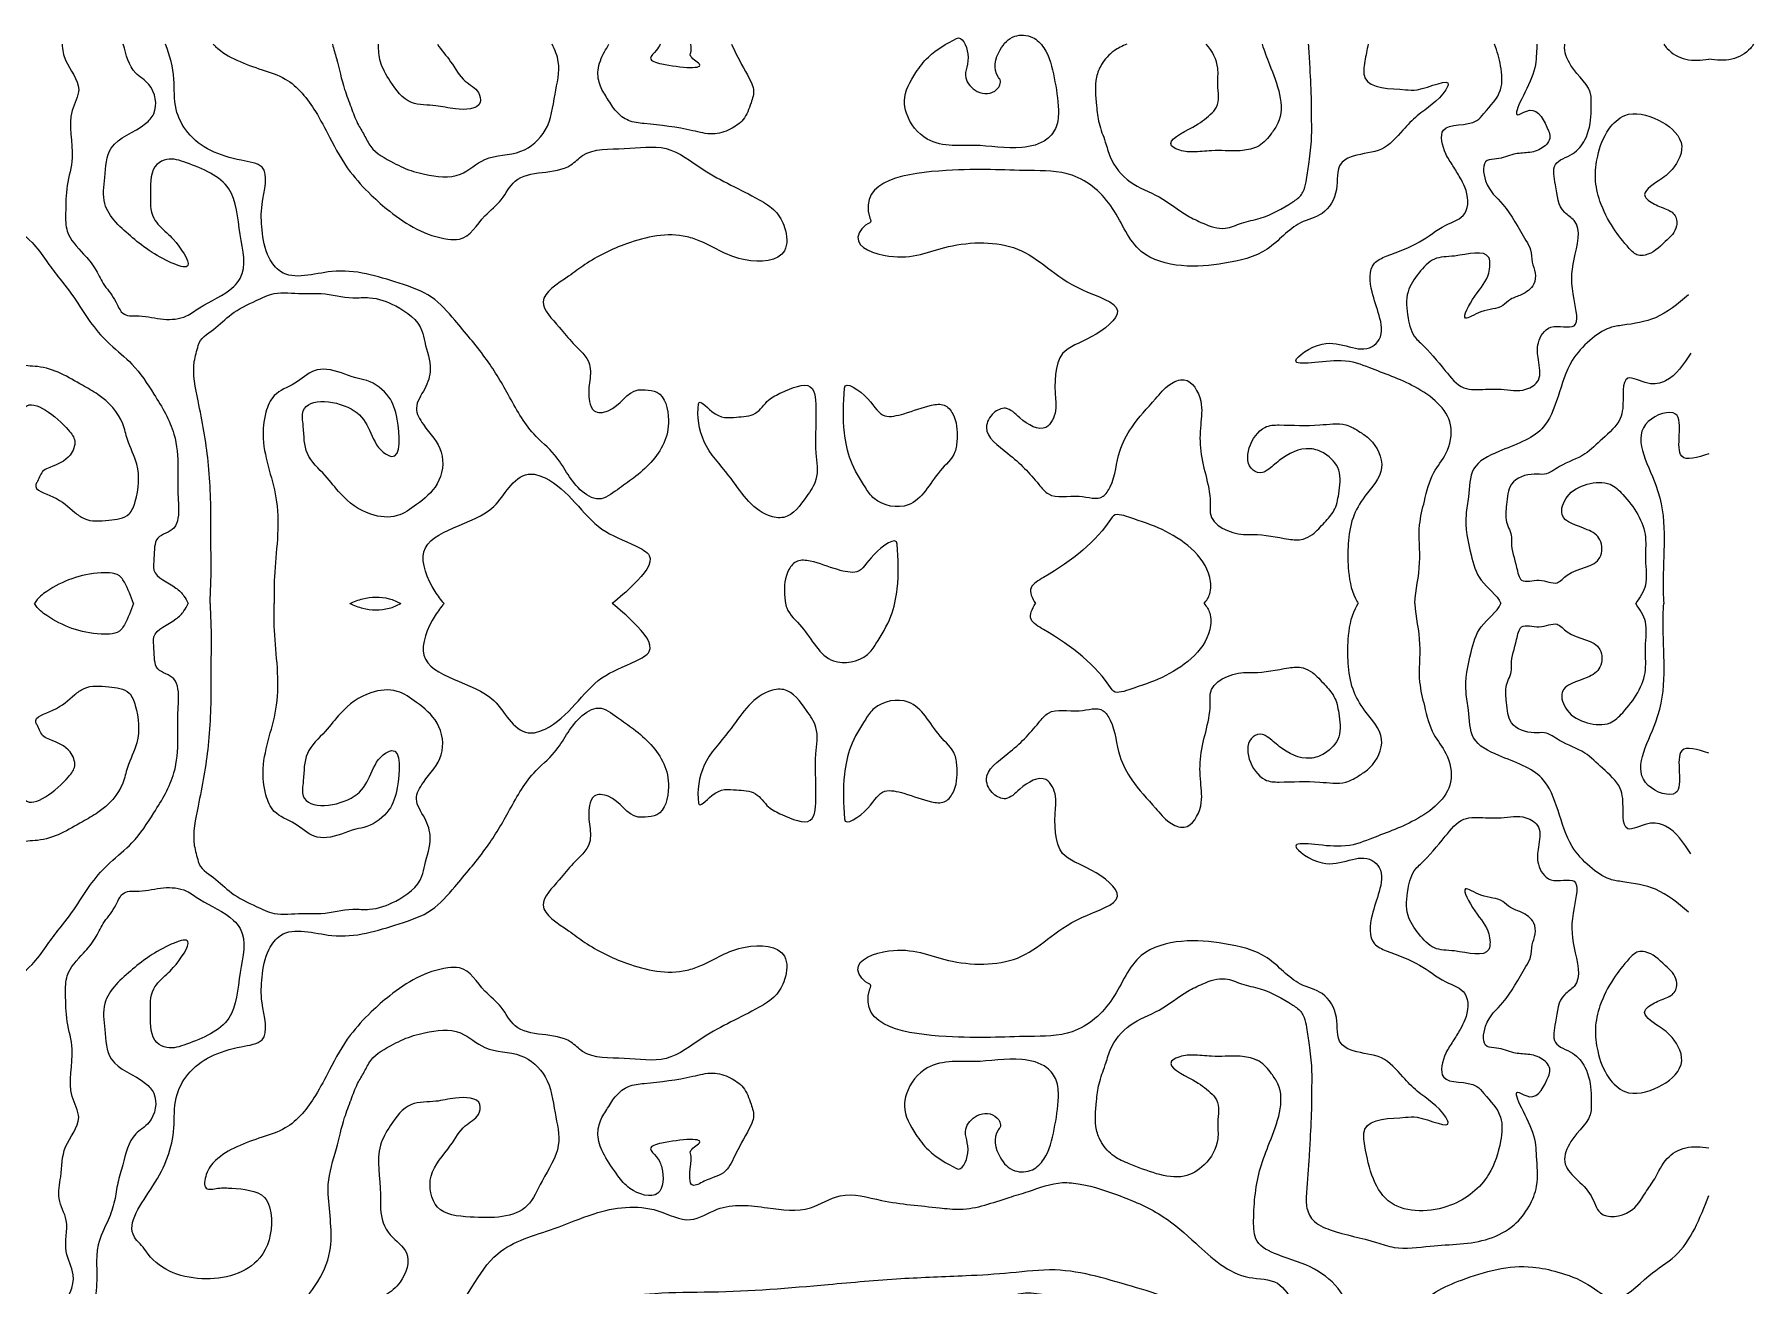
# Model space of a CAD drawing. Header units: millimetres. Extents: x 14385 to 129787, y 107826 to 186798.
# Drawn here: x 19734 to 20603, y 120084 to 120717 of the extents above; entities that cross this region are included whole.
import ezdxf

# ---------------------------------------------------------------- set-up
doc = ezdxf.new("R2010")
doc.units = ezdxf.units.MM
doc.header["$LTSCALE"] = 1000
doc.layers.add('FF-DB', color=144, linetype='Continuous')

msp = doc.modelspace()

# ---------------------------------------------------------------- linework, layer by layer
at = {"layer": 'FF-DB', "color": 250}
for points, start_tangent, end_tangent in [([(20199.95, 120714.59), (20185.76, 120705.14), (20179.45, 120697.26), (20173.67, 120683.08), (20174.72, 120676.77), (20185.23, 120663.64), (20197.85, 120660.49), (20208.89, 120660.49), (20233.07, 120659.44), (20245.68, 120663.64), (20250.41, 120669.95), (20251.46, 120678.35), (20249.36, 120694.63), (20244.11, 120709.86), (20238.32, 120715.11), (20229.39, 120715.64), (20222.03, 120708.81), (20220.98, 120695.16), (20222.03, 120693.58), (20220.45, 120688.85), (20210.46, 120687.8), (20204.68, 120694.63), (20205.73, 120706.71), (20199.95, 120714.59)], (-0.874923, -0.484262), (-0.874923, -0.484262)), ([(20566.19, 120661.92), (20554.8, 120673.3), (20537.72, 120675.58), (20529.74, 120668.75), (20524.05, 120655.1), (20522.91, 120643.72), (20525.19, 120632.34), (20532.02, 120618.68), (20540, 120608.44), (20544.55, 120605.02), (20547.97, 120605.02), (20558.22, 120611.85), (20563.91, 120619.82), (20562.77, 120625.51), (20557.08, 120628.92), (20550.25, 120632.34), (20547.97, 120634.61), (20554.8, 120642.58), (20561.64, 120648.27), (20566.19, 120661.92)], (-0.287067, 0.95791), (-0.287067, 0.95791)), ([(20069.61, 120529.86), (20072.48, 120510.73), (20084.92, 120493.51), (20105.03, 120473.42), (20112.69, 120472.47), (20124.17, 120482.99), (20128.96, 120491.6), (20128.96, 120504.99), (20128.96, 120526.03), (20126.09, 120538.47), (20111.73, 120535.6), (20105.03, 120531.77), (20098.33, 120525.08), (20088.75, 120523.16), (20076.31, 120526.03), (20069.61, 120529.86)], (-0.13831, -0.990389), (-0.13831, -0.990389)), ([(20143.37, 120537.73), (20143.37, 120515.22), (20146.58, 120501.28), (20154.1, 120487.34), (20158.39, 120481.98), (20175.56, 120478.76), (20191.66, 120495.92), (20199.17, 120505.57), (20200.24, 120512), (20198.09, 120524.87), (20193.8, 120529.16), (20187.36, 120529.16), (20173.41, 120524.87), (20163.75, 120523.79), (20155.17, 120532.37), (20143.37, 120537.73)], (-0.064248, -0.997934), (-0.064248, -0.997934)), ([(20170.01, 120458.92), (20170.01, 120436.4), (20166.79, 120422.47), (20159.28, 120408.53), (20154.98, 120403.17), (20137.81, 120399.95), (20121.72, 120417.1), (20114.21, 120426.75), (20113.13, 120433.19), (20115.28, 120446.05), (20119.57, 120450.34), (20126.01, 120450.34), (20139.96, 120446.05), (20149.62, 120444.98), (20158.2, 120453.56), (20170.01, 120458.92)], (0.064248, -0.997934), (0.064248, -0.997934)), ([(20069.61, 120328.01), (20072.48, 120347.14), (20084.92, 120364.36), (20105.03, 120384.44), (20112.69, 120385.4), (20124.17, 120374.88), (20128.96, 120366.27), (20128.96, 120352.88), (20128.96, 120331.83), (20126.09, 120319.4), (20111.73, 120322.27), (20105.03, 120326.09), (20098.33, 120332.79), (20088.75, 120334.7), (20076.31, 120331.83), (20069.61, 120328.01)], (-0.13831, 0.990389), (-0.13831, 0.990389)), ([(19790.32, 120101.68), (19818.49, 120087.61), (19847.83, 120098.16), (19853.7, 120118.1), (19850.18, 120128.65), (19833.74, 120133.34), (19826.7, 120133.34), (19820.83, 120133.34), (19820.83, 120140.38), (19825.53, 120147.41), (19849, 120159.14), (19860.74, 120163.83), (19876, 120180.25), (19883.04, 120193.15), (19893.6, 120210.74), (19904.16, 120222.46), (19913.55, 120230.67), (19942.89, 120244.75), (19948.76, 120244.75), (19961.67, 120233.02), (19969.89, 120224.81), (19976.93, 120215.43), (20005.1, 120207.22), (20010.97, 120202.53), (20032.09, 120199.01), (20053.22, 120199.01), (20072, 120209.57), (20100.17, 120224.81), (20108.38, 120230.67), (20113.08, 120238.88), (20113.08, 120250.61), (20093.12, 120255.3), (20070.83, 120245.92), (20063.78, 120243.57), (20033.27, 120247.09), (20012.14, 120257.64), (20003.93, 120263.51), (19991.02, 120276.41), (19999.23, 120289.31), (20006.27, 120297.52), (20014.49, 120308.07), (20014.49, 120317.45), (20014.49, 120326.83), (20016.84, 120331.52), (20023.88, 120331.52), (20039.14, 120320.97), (20042.66, 120320.97), (20048.53, 120322.14), (20054.39, 120336.21), (20052.05, 120347.94), (20036.79, 120365.53), (20028.57, 120371.39), (20019.18, 120376.09), (20009.79, 120371.39), (19996.88, 120353.8), (19986.32, 120343.25), (19973.41, 120323.31), (19961.67, 120304.55), (19946.42, 120285.79), (19934.68, 120274.06), (19918.25, 120267.03), (19884.21, 120261.16), (19858.39, 120261.16), (19852.52, 120254.13), (19849, 120240.05), (19849, 120227.16), (19849, 120208.39), (19838.44, 120204.87), (19811.44, 120190.8), (19805.58, 120179.08), (19804.4, 120163.83), (19793.84, 120134.51), (19784.45, 120108.71), (19790.32, 120101.68)], (0.523624, -0.85195), (0.523624, -0.85195)), ([(20143.37, 120320.13), (20143.37, 120342.65), (20146.58, 120356.59), (20154.1, 120370.53), (20158.39, 120375.89), (20175.56, 120379.11), (20191.66, 120361.95), (20199.17, 120352.3), (20200.24, 120345.87), (20198.09, 120333), (20193.8, 120328.71), (20187.36, 120328.71), (20173.41, 120333), (20163.75, 120334.07), (20155.17, 120325.49), (20143.37, 120320.13)], (-0.064248, 0.997934), (-0.064248, 0.997934)), ([(20566.19, 120195.94), (20554.8, 120184.56), (20537.72, 120182.29), (20529.74, 120189.11), (20524.05, 120202.77), (20522.91, 120214.15), (20525.19, 120225.53), (20532.02, 120239.19), (20540, 120249.43), (20544.55, 120252.84), (20547.97, 120252.84), (20558.22, 120246.02), (20563.91, 120238.05), (20562.77, 120232.36), (20557.08, 120228.95), (20550.25, 120225.53), (20547.97, 120223.26), (20554.8, 120215.29), (20561.64, 120209.6), (20566.19, 120195.94)], (-0.287067, -0.95791), (-0.287067, -0.95791)), ([(20065.54, 120150.94), (20065.54, 120144.5), (20066.75, 120134.85), (20072.39, 120136.86), (20083.26, 120142.09), (20088.49, 120150.94), (20096.14, 120165.42), (20097.35, 120169.04), (20096.14, 120175.88), (20092.12, 120184.33), (20085.67, 120189.16), (20076.82, 120191.57), (20066.75, 120189.96), (20042.19, 120186.34), (20034.13, 120184.73), (20028.09, 120180.31), (20023.67, 120173.87), (20020.04, 120167.43), (20018.83, 120159.39), (20022.06, 120150.13), (20028.9, 120139.67), (20034.94, 120133.24), (20049.03, 120130.82), (20051.05, 120143.7), (20048.23, 120149.33), (20045.41, 120153.35), (20051.05, 120156.17), (20069.57, 120155.77), (20065.54, 120150.94)], (0.342074, -0.939673), (0.342074, -0.939673)), ([(20199.95, 120143.28), (20185.76, 120152.73), (20179.45, 120160.61), (20173.67, 120174.79), (20174.72, 120181.09), (20185.23, 120194.22), (20197.85, 120197.37), (20208.89, 120197.37), (20233.07, 120198.42), (20245.68, 120194.22), (20250.41, 120187.92), (20251.46, 120179.52), (20249.36, 120163.24), (20244.11, 120148), (20238.32, 120142.75), (20229.39, 120142.23), (20222.03, 120149.05), (20220.98, 120162.71), (20222.03, 120164.29), (20220.45, 120169.01), (20210.46, 120170.06), (20204.68, 120163.24), (20205.73, 120151.16), (20199.95, 120143.28)], (-0.874923, 0.484262), (-0.874923, 0.484262)), ([(20335.94, 120045.64), (20323.95, 120032.16), (20329.94, 120024.68), (20333.69, 120018.69), (20341.18, 120016.44), (20353.91, 120018.69), (20360.66, 120023.18), (20374.89, 120035.91), (20380.13, 120044.14), (20383.88, 120056.86), (20380.88, 120064.35), (20371.14, 120074.83), (20362.16, 120085.31), (20347.92, 120088.3), (20320.95, 120105.52), (20304.47, 120118.99), (20282.75, 120129.47), (20262.52, 120135.45), (20253.53, 120136.2), (20236.3, 120131.71), (20226.56, 120128.72), (20201.84, 120122.73), (20191.35, 120123.48), (20162.14, 120127.22), (20141.16, 120129.47), (20126.18, 120123.48), (20104.46, 120123.48), (20078.99, 120122.73), (20065.5, 120117.49), (20049.02, 120121.98), (20016.81, 120120.48), (19996.58, 120113), (19968.11, 120100.28), (19941.9, 120066.59), (19914.93, 120054.62), (19895.45, 120047.88), (19882.71, 120041.14), (19881.22, 120035.16), (19881.22, 120021.68), (19891.7, 119992.49), (19897.7, 119988), (19920.17, 119982.01), (19932.91, 119982.76), (19943.39, 119996.23), (19942.64, 120018.69), (19942.64, 120042.64), (19962.12, 120056.86), (19980.1, 120067.34), (20026.55, 120077.82), (20047.52, 120080.07), (20075.99, 120080.81), (20135.17, 120084.56), (20171.88, 120087.55), (20204.84, 120089.05), (20227.31, 120090.55), (20249.79, 120092.04), (20290.99, 120083.06), (20309.72, 120075.58), (20318.71, 120068.84), (20335.19, 120061.35), (20338.93, 120048.63), (20335.94, 120045.64)], (-0.898865, -0.438226), (-0.898865, -0.438226))]:
    msp.add_spline(points, degree=3, dxfattribs=dict(at, start_tangent=start_tangent, end_tangent=end_tangent))
for points, knots in [([(19747.9, 120711.62), (19748.18, 120708.86), (19749.46, 120700.88), (19759.49, 120690.52), (19749.41, 120674.1), (19755.17, 120657.26), (19749.86, 120640.29), (19749.74, 120627.96), (19749.61, 120615.03), (19757.94, 120606.8), (19764.75, 120598.71), (19768.56, 120589.96), (19774.76, 120583.55), (19777.98, 120573.62), (19788.93, 120574.9), (19798.63, 120571.9), (19809.99, 120572.93), (19820.54, 120581.25), (19831.42, 120584.96), (19842.04, 120597.63), (19836.81, 120616.06), (19836.04, 120641.45), (19815.61, 120650.2), (19802.34, 120654.62), (19792.45, 120649.84), (19792.82, 120637.01), (19792.07, 120624.09), (19799.75, 120617.39), (19806.39, 120611.05), (19818.48, 120593.07), (19793.35, 120605.61), (19781.8, 120615.24), (19767.36, 120627.67), (19769.81, 120644.83), (19770.61, 120663.02), (19786.88, 120667.58), (19796.87, 120678.25), (19794.41, 120691.07), (19782.31, 120697.64), (19780.3, 120706.33), (19778.88, 120711.62)], [311.91032, 311.91032, 311.91032, 311.91032, 314.977235, 320.91648, 325.039111, 333.828413, 339.060504, 344.22177, 347.569422, 352.785287, 356.242027, 359.363041, 363.063623, 366.342784, 369.089588, 373.679813, 377.969569, 380.830555, 388.32063, 390.261932, 398.445073, 407.192903, 416.451182, 420.141345, 422.175835, 427.469131, 432.356203, 436.007122, 437.722326, 443.287252, 450.387456, 454.936113, 463.127607, 467.976876, 473.565606, 481.391549, 483.759495, 489.290302, 492.513626, 498.365753, 498.365753, 498.365753, 498.365753]), ([(19824.36, 120711.62), (19824.74, 120711.22), (19830.99, 120705), (19844.74, 120699.98), (19864.31, 120693.89), (19875.27, 120679.98), (19883.82, 120663.01), (19892.05, 120647.95), (19903.23, 120635.99), (19918.39, 120622.64), (19933.54, 120613.6), (19953.03, 120612.3), (19959.82, 120624.46), (19970.55, 120632.27), (19978.67, 120649.77), (20000.3, 120644.44), (20013.98, 120659.5), (20032.27, 120657.81), (20054.01, 120661.91), (20074.72, 120645.07), (20093.75, 120637.1), (20108.87, 120627.9), (20113.98, 120618.76), (20115.54, 120602.23), (20089.43, 120600.35), (20076.31, 120610.22), (20056.37, 120617.15), (20035.04, 120612.63), (20015.32, 120602.97), (20002.43, 120592.91), (19985.16, 120582.87), (19998.99, 120569.41), (20006.22, 120559.68), (20016.01, 120551.67), (20014.4, 120540.24), (20013.66, 120532.61), (20016.44, 120524.78), (20029.06, 120526.23), (20033.91, 120537.43), (20043.48, 120536.86), (20052.23, 120536.09), (20055.5, 120522.18), (20052.04, 120506.06), (20040.33, 120494.42), (20028.63, 120486.68), (20019.31, 120479.44), (20005.44, 120488.55), (19999.65, 120503.22), (19983.26, 120515.95), (19973.88, 120534.25), (19961.8, 120554.29), (19948.08, 120569.99), (19935.27, 120585.41), (19912.7, 120592.58), (19888.36, 120600.58), (19861.68, 120590.91), (19850.75, 120605.08), (19848.8, 120617.48), (19848.08, 120631.86), (19854.18, 120650.72), (19830.69, 120653.69), (19813.68, 120660.98), (19804.1, 120679.26), (19805.14, 120695.5), (19802.6, 120705.85), (19800.14, 120711.62)], [50.88988, 50.88988, 50.88988, 50.88988, 51.530544, 61.183908, 65.83381, 74.079288, 79.486, 87.034441, 92.840787, 97.429034, 109.400873, 111.559796, 117.976271, 122.248907, 126.564407, 137.358291, 140.122152, 148.001289, 155.7734, 163.698292, 175.481443, 179.194725, 182.673665, 186.987852, 194.528304, 203.428625, 206.159236, 217.45999, 226.148004, 229.861292, 236.575436, 242.201821, 246.180734, 251.101231, 254.552586, 258.003932, 259.933633, 262.524337, 269.349572, 270.644916, 272.846522, 278.455672, 282.855439, 291.421971, 295.135267, 298.996601, 302.857935, 310.885173, 316.378566, 325.116316, 333.25824, 342.155166, 348.258935, 354.834805, 367.540983, 377.040235, 380.410896, 385.747518, 390.493125, 397.395826, 401.491751, 412.691173, 417.515399, 423.140444, 430.032501, 430.032501, 430.032501, 430.032501]), ([(19884.56, 120711.62), (19885.22, 120709.23), (19887.54, 120701.63), (19889.69, 120690.76), (19894.01, 120680.02), (19896.68, 120672.01), (19900.76, 120665.84), (19904.58, 120657.31), (19912.96, 120653.07), (19922.02, 120648.24), (19933.14, 120645.19), (19949, 120643.03), (19962.03, 120656.27), (19979.79, 120654.82), (19994.63, 120668.13), (19996.53, 120685.54), (20000.32, 120700.87), (19997.1, 120708.74), (19995.63, 120711.62)], [592.400553, 592.400553, 592.400553, 592.400553, 595.12023, 601.07512, 604.622925, 607.88757, 610.331582, 612.775594, 617.992888, 620.027393, 624.152889, 630.826288, 636.1313, 642.974595, 648.993449, 655.905127, 661.996992, 665.541199, 665.541199, 665.541199, 665.541199]), ([(19937.62, 120711.62), (19939.66, 120708.61), (19945.06, 120702.73), (19949.91, 120692.83), (19958.49, 120689.1), (19960.59, 120678.59), (19946.61, 120678.25), (19936.57, 120681.26), (19922.69, 120680.35), (19914.27, 120691.74), (19908.32, 120702.02), (19907.82, 120708.59), (19907.87, 120711.62)], [700.468089, 700.468089, 700.468089, 700.468089, 704.482716, 709.030294, 712.253618, 714.097217, 718.805981, 722.496145, 727.086387, 732.660781, 736.727707, 740.067684, 740.067684, 740.067684, 740.067684]), ([(20086.22, 120711.62), (20087.02, 120710.11), (20090.09, 120703.15), (20094.53, 120696.47), (20098.09, 120687.85), (20095.89, 120681.14), (20093.14, 120673.32), (20085.51, 120668.14), (20076.49, 120665.35), (20061.91, 120669.42), (20047.84, 120670.96), (20034.12, 120672.34), (20027.6, 120677.35), (20023.82, 120683.92), (20019.43, 120690.4), (20018.04, 120699.17), (20021.09, 120706.22), (20023.55, 120710.36), (20024.35, 120711.62)], [114.991647, 114.991647, 114.991647, 114.991647, 116.830751, 122.85665, 124.260889, 126.815941, 130.25902, 133.220757, 136.59848, 140.348797, 149.482488, 152.503706, 155.2583, 158.132846, 160.850435, 163.843737, 167.448266, 169.091607, 169.091607, 169.091607, 169.091607]), ([(20050.19, 120711.62), (20049.71, 120710.57), (20048.22, 120708.21), (20043.36, 120703.69), (20055.55, 120700.15), (20078.16, 120698.28), (20064.82, 120704.96), (20065.54, 120706.93), (20066.1, 120708.45), (20066.01, 120709.91), (20065.78, 120711.62)], [85.889972, 85.889972, 85.889972, 85.889972, 87.205828, 89.012973, 91.331212, 98.146874, 100.45961, 100.45961, 100.45961, 102.25024, 102.25024, 102.25024, 102.25024]), ([(20408.1, 120711.62), (20407.42, 120708.83), (20406.29, 120702.86), (20404.41, 120689), (20422.87, 120689.27), (20434.99, 120687.68), (20451.28, 120695.75), (20444.19, 120682.88), (20434.8, 120678.01), (20424.68, 120667.31), (20415.57, 120656.51), (20402.94, 120656.66), (20391.3, 120650.88), (20393.7, 120637.48), (20386.35, 120624.97), (20370.08, 120621.54), (20358.1, 120605.57), (20335.64, 120600.47), (20314.11, 120598.32), (20289.44, 120604.95), (20280.76, 120629.97), (20260.99, 120647.76), (20228.9, 120647.59), (20200.12, 120649.65), (20148.54, 120643.32), (20156.96, 120621.61), (20156.2, 120621.34), (20153.25, 120620.3), (20145.08, 120610.29), (20173.16, 120600.3), (20195.35, 120611.81), (20235.44, 120612.34), (20253.04, 120588.97), (20289.63, 120579.1), (20268.32, 120562.15), (20249.2, 120557.01), (20249.52, 120537.7), (20250.61, 120525.38), (20245.22, 120513.87), (20232.77, 120521.15), (20225.86, 120529.13), (20217.67, 120525.48), (20212.24, 120514.6), (20228.84, 120503.4), (20238.15, 120493.53), (20248.12, 120481.02), (20260.62, 120484.93), (20273.27, 120480.32), (20280.43, 120491.9), (20280.84, 120504.54), (20288.95, 120519.94), (20298.91, 120530.14), (20306.37, 120539.53), (20317.47, 120544.47), (20325.04, 120531.3), (20323.11, 120518.92), (20322.62, 120500.81), (20329.05, 120486.68), (20327.44, 120469.03), (20340.23, 120463.36), (20354.22, 120464.29), (20364.13, 120461.75), (20374.65, 120460.73), (20381.09, 120464.22), (20385.65, 120469.75), (20391.67, 120475.84), (20393.42, 120485.36), (20395, 120496.51), (20387.32, 120504.85), (20375.79, 120508.89), (20364.98, 120503.31), (20358.59, 120497.21), (20354.09, 120494.46), (20342.71, 120497.92), (20350.54, 120518.91), (20367.58, 120519.37), (20380.94, 120518.29), (20395.4, 120520.83), (20403.5, 120515.97), (20411.59, 120510.51), (20418.31, 120496.38), (20406.64, 120484.46), (20399.49, 120472.32), (20397.73, 120459.51), (20397.69, 120445.77), (20399.42, 120435.33), (20402.46, 120429.76), (20402.93, 120428.93)], [707.86494, 707.86494, 707.86494, 707.86494, 710.745567, 713.840723, 721.682011, 723.894705, 729.715291, 730.704171, 737.905409, 741.658893, 746.985791, 752.459429, 755.039275, 759.982964, 765.140607, 769.498515, 777.375166, 785.771051, 793.749022, 801.726265, 811.294252, 821.036839, 829.051486, 844.540362, 861.236034, 862.120364, 862.120364, 862.120364, 865.574981, 872.328486, 883.532454, 896.373708, 910.490024, 918.229577, 925.110962, 931.257596, 939.76299, 941.973816, 945.539406, 950.718682, 953.909049, 956.291916, 959.258557, 965.545043, 973.677588, 976.179919, 981.9499, 986.375289, 988.586783, 995.45143, 1000.395823, 1007.305057, 1011.058541, 1013.857169, 1018.900238, 1023.32189, 1028.185707, 1038.508422, 1039.834917, 1047.198425, 1048.968577, 1055.665322, 1058.320559, 1060.299315, 1063.427217, 1066.259397, 1069.478611, 1073.900263, 1077.978293, 1080.776921, 1086.940097, 1089.772814, 1090.762185, 1092.586741, 1100.847582, 1103.539382, 1111.062549, 1115.93048, 1118.898622, 1121.110641, 1126.859516, 1133.003584, 1137.556869, 1142.500558, 1146.92221, 1152.82168, 1153.860121, 1153.860121, 1153.860121, 1153.860121]), ([(20286.08, 120711.62), (20283.83, 120710.69), (20278.72, 120708.38), (20273.33, 120702.32), (20269.42, 120692.67), (20270.64, 120682.35), (20271.63, 120671.23), (20275.21, 120662.9), (20278.02, 120651.87), (20287.08, 120640.58), (20303.15, 120635.2), (20314.17, 120626.04), (20325.26, 120620.62), (20334.99, 120617.2), (20344.37, 120621.74), (20356.49, 120623.81), (20366.41, 120629.45), (20374.09, 120634.66), (20376.07, 120638.94), (20377.22, 120644.48), (20378.29, 120653.14), (20379.78, 120663.85), (20379.4, 120673.36), (20379.51, 120684.52), (20378.95, 120695.46), (20378.34, 120705.83), (20378.04, 120710.51), (20377.97, 120711.62)], [1333.258257, 1333.258257, 1333.258257, 1333.258257, 1335.932902, 1339.386933, 1341.888679, 1347.230519, 1350.515143, 1354.187705, 1357.125761, 1363.076329, 1369.10552, 1375.486772, 1378.6049, 1382.8909, 1386.052335, 1389.660743, 1396.416673, 1398.558983, 1399.597831, 1401.513144, 1404.797768, 1409.235015, 1413.415584, 1415.27361, 1421.54877, 1425.503926, 1426.731485, 1426.731485, 1426.731485, 1426.731485]), ([(20354.44, 120711.62), (20355.53, 120708.27), (20360.45, 120695.66), (20367.35, 120678.3), (20358.71, 120665.77), (20355.18, 120661.4), (20349.54, 120658.63), (20343.7, 120657.49), (20336.06, 120657.81), (20328.06, 120657.96), (20319.94, 120656.82), (20313.28, 120657.51), (20304.26, 120662.19), (20320.28, 120669.75), (20326.72, 120674.43), (20333.55, 120681.37), (20331.47, 120690.33), (20332.95, 120701.23), (20329.33, 120708.17), (20326.17, 120711.62)], [1257.031779, 1257.031779, 1257.031779, 1257.031779, 1261.012483, 1272.056313, 1274.247908, 1277.533862, 1278.053555, 1281.154698, 1283.944106, 1286.501051, 1289.995543, 1292.823363, 1294.178466, 1299.446535, 1303.444614, 1305.259217, 1309.446243, 1312.465541, 1317.432981, 1317.432981, 1317.432981, 1317.432981]), ([(20431.66, 120428.93), (20431.66, 120428.97), (20432.02, 120435.78), (20435.36, 120448.95), (20432.87, 120466.51), (20436.75, 120481.63), (20439.77, 120494.52), (20448.74, 120505.06), (20452.55, 120524.1), (20432.28, 120539.86), (20411.29, 120546.81), (20394.14, 120554.09), (20361.73, 120546.37), (20389.6, 120566.81), (20404.7, 120553.25), (20415.98, 120564.02), (20413.83, 120575.23), (20409.38, 120586.24), (20407.93, 120600.44), (20420.95, 120606.26), (20433.89, 120610.3), (20445.21, 120620.12), (20459.74, 120624.76), (20458.34, 120637.36), (20454.3, 120644.61), (20450.95, 120650.32), (20446.16, 120656.99), (20442.45, 120673.48), (20460.73, 120669.27), (20468.47, 120679.2), (20476.64, 120687.15), (20475.32, 120700.54), (20473.3, 120708.17), (20471.9, 120711.62)], [520.10476, 520.10476, 520.10476, 520.10476, 520.143777, 527.712514, 534.787157, 539.296519, 544.889993, 549.062369, 554.441664, 564.14295, 573.264974, 578.738612, 587.146863, 592.915476, 602.219308, 604.096056, 608.517708, 613.134373, 618.458778, 621.038624, 627.778304, 633.546904, 637.720811, 642.584628, 644.562381, 647.141207, 649.720024, 654.163767, 660.606832, 662.483568, 667.882386, 672.304038, 676.433412, 676.433412, 676.433412, 676.433412]), ([(20493.38, 120711.62), (20493.31, 120710.49), (20492.96, 120705.46), (20493.08, 120695.25), (20477.45, 120671.07), (20493.06, 120681.51), (20497.95, 120671.26), (20500.78, 120663.62), (20495.93, 120658.26), (20489.03, 120656.56), (20480.89, 120656.51), (20474.74, 120653.29), (20465.41, 120653.74), (20466.7, 120639.16), (20478.47, 120629.97), (20484.76, 120617.09), (20490.86, 120607.55), (20490.34, 120601.5), (20493.07, 120596.16), (20492.13, 120589.17), (20486.31, 120584.81), (20479.99, 120583.34), (20474.64, 120577.31), (20466.69, 120578.35), (20453.29, 120569.49), (20462.99, 120587.03), (20469.2, 120592.74), (20470.61, 120609.2), (20453.34, 120603.79), (20441.07, 120604.48), (20433.37, 120595.91), (20426.65, 120586.21), (20427.75, 120574.01), (20430.11, 120564.68), (20438.42, 120557.21), (20445.56, 120548.57), (20455.12, 120536.33), (20466.49, 120537.25), (20476.77, 120537.5), (20486.31, 120535.32), (20496.25, 120541.87), (20493.87, 120551.78), (20493.09, 120561.09), (20499.51, 120571.51), (20516.11, 120565.48), (20510.61, 120587.11), (20510.66, 120601.17), (20517.12, 120620.56), (20504.05, 120627.74), (20503.4, 120638.66), (20500.24, 120652.22), (20511.98, 120655.34), (20519.04, 120664.13), (20520.92, 120673.42), (20520.64, 120680.78), (20521.48, 120690.19), (20510.95, 120697.53), (20506.9, 120708.14), (20507.45, 120711.45), (20507.49, 120711.62)], [1489.456247, 1489.456247, 1489.456247, 1489.456247, 1490.726935, 1495.194523, 1503.054194, 1505.156375, 1510.321276, 1511.524559, 1514.035642, 1516.80624, 1519.45103, 1522.78096, 1524.557519, 1528.362459, 1533.792311, 1541.761549, 1543.69496, 1546.018252, 1548.116268, 1550.153954, 1553.218663, 1555.414832, 1557.260952, 1561.460001, 1564.56591, 1568.955698, 1573.997678, 1576.879331, 1583.230888, 1587.024246, 1590.902937, 1594.907125, 1599.805947, 1603.820071, 1605.04318, 1611.985727, 1616.678888, 1620.726903, 1623.611004, 1628.225546, 1631.108772, 1634.854933, 1638.024755, 1641.716296, 1646.052035, 1650.950858, 1658.443172, 1665.647316, 1667.899088, 1673.36712, 1677.113282, 1680.872769, 1684.344037, 1689.376865, 1690.817696, 1692.546687, 1699.422246, 1703.342019, 1703.559568, 1703.559568, 1703.559568, 1703.559568]), ([(20557.49, 120711.62), (20558, 120710.89), (20560.76, 120707.33), (20568.66, 120702.76), (20576.25, 120703.61), (20580.18, 120704.05)], [1731.492687, 1731.492687, 1731.492687, 1731.492687, 1732.475517, 1736.481371, 1740.759505, 1740.759505, 1740.759505, 1740.759505]), ([(20602.87, 120711.62), (20602.36, 120710.89), (20599.6, 120707.33), (20591.7, 120702.76), (20584.1, 120703.61), (20580.18, 120704.05)], [1731.492687, 1731.492687, 1731.492687, 1731.492687, 1732.475517, 1736.481371, 1740.759505, 1740.759505, 1740.759505, 1740.759505]), ([(19718.15, 120428.93), (19717.07, 120430.75), (19713.13, 120434.88), (19710.18, 120443.38), (19717.54, 120452.15), (19725.53, 120459.68), (19724.33, 120470.03), (19724.72, 120480.24), (19709.54, 120486.36), (19718.05, 120498.42), (19718.57, 120508.66), (19725.61, 120517.12), (19728.55, 120536.73), (19747.71, 120521.43), (19755.55, 120511.02), (19751.77, 120501.68), (19744.54, 120498.74), (19737.4, 120496.1), (19736.39, 120492.03), (19732.82, 120486.37), (19746.39, 120482.74), (19751.95, 120476.66), (19760.85, 120469.97), (19770.69, 120470.99), (19781.99, 120472.15), (19786.56, 120484.45), (19787.64, 120497.9), (19781.01, 120510.02), (19778.33, 120523.55), (19769.19, 120533.23), (19753.75, 120541.64), (19741.01, 120549.57), (19726.88, 120548.63), (19721.4, 120554.17), (19719.98, 120563.05), (19721.09, 120573.35), (19719.88, 120583.32), (19715.25, 120589.87), (19710.03, 120596.14), (19701.09, 120590.07), (19691.79, 120595.69), (19684.1, 120603.76), (19668.29, 120598.13), (19665.61, 120621.69), (19672.98, 120628.67), (19675.12, 120630.65), (19679.66, 120634.86), (19690.79, 120641.42), (19703.17, 120630.59), (19707.33, 120616.18), (19722.03, 120620.21), (19732.67, 120612.7), (19739.44, 120602.72), (19746.86, 120592.93), (19755.14, 120582.55), (19762.45, 120570.03), (19772.2, 120559.33), (19784.82, 120549.59), (19795.12, 120533.73), (19805.49, 120516.68), (19806.8, 120498.7), (19806.13, 120484.53), (19807.4, 120474.44), (19804.73, 120465.09), (19793.97, 120463.46), (19794.82, 120453.29), (19793.06, 120442.58), (19803.76, 120438.94), (19809.49, 120433.21), (19811.05, 120430.28), (19811.59, 120428.93)], [323.570213, 323.570213, 323.570213, 323.570213, 325.960561, 329.80723, 331.886786, 338.125445, 340.720211, 343.044643, 348.990252, 352.365131, 356.56322, 360.176393, 364.568336, 373.732371, 376.057262, 378.792615, 383.196134, 384.486356, 386.811255, 387.456035, 391.379613, 396.342617, 398.422849, 403.048656, 406.973101, 409.552233, 416.477621, 421.404727, 424.41495, 431.57887, 434.943186, 443.998155, 447.508459, 449.547958, 451.92552, 457.11505, 461.243133, 462.282906, 466.206484, 467.760191, 472.961635, 476.08199, 479.544596, 487.800771, 491.009611, 491.009611, 491.009611, 497.844674, 502.082776, 507.657117, 511.003541, 516.492425, 520.729638, 524.445869, 530.020219, 535.37961, 540.379653, 545.905112, 552.817643, 561.126265, 567.485566, 572.315193, 576.773313, 578.77419, 582.281132, 586.069932, 588.298991, 593.581806, 595.684277, 597.303216, 597.303216, 597.303216, 597.303216]), ([(19822.7, 120428.93), (19822.82, 120432.81), (19823.45, 120442.61), (19823.14, 120455.49), (19823.23, 120475.55), (19822.75, 120500.08), (19817.58, 120527.52), (19813.14, 120547.53), (19816.05, 120556.69), (19816.77, 120559.41), (19817.71, 120563), (19825.25, 120567.34), (19833.64, 120576.23), (19844.66, 120581.4), (19856.31, 120587.04), (19867.76, 120585.14), (19881.04, 120586.23), (19892.27, 120582.86), (19905.24, 120584.16), (19918.01, 120579.43), (19929.49, 120571.09), (19931.55, 120558.35), (19935.42, 120548.57), (19931.77, 120537.19), (19925.04, 120528.32), (19931.71, 120516.64), (19942.03, 120506.79), (19939.36, 120488.41), (19928.08, 120479.58), (19917.11, 120471.71), (19901.65, 120473.26), (19889.55, 120482.44), (19880.93, 120494.39), (19869.9, 120503.88), (19870.38, 120516.2), (19867.59, 120533.8), (19895.09, 120530.92), (19903.8, 120516.63), (19907.07, 120506.86), (19919.78, 120499.84), (19918.12, 120521.76), (19914.01, 120534.06), (19904.66, 120541.54), (19893.17, 120543.38), (19884.86, 120547.86), (19873.31, 120546.89), (19866.06, 120539.27), (19854.68, 120535.86), (19850.05, 120524.33), (19848.28, 120505.87), (19860.18, 120478.97), (19855.06, 120450.6), (19855.02, 120433.44), (19855.07, 120428.93)], [430.531245, 430.531245, 430.531245, 430.531245, 434.854309, 441.553318, 444.645174, 457.023346, 468.423323, 475.764342, 478.87603, 478.87603, 478.87603, 482.968766, 487.339225, 492.624639, 496.200135, 501.334785, 504.92906, 510.883856, 513.964655, 519.079633, 525.796302, 527.911688, 533.143786, 536.878955, 540.786616, 544.121739, 550.242148, 556.192082, 561.635924, 565.774756, 570.659425, 577.49365, 581.8635, 587.153502, 592.34132, 595.162997, 604.662134, 609.230746, 614.071842, 615.793762, 622.795412, 627.179219, 632.312324, 634.429295, 640.036082, 642.360882, 646.632709, 651.122701, 654.564815, 659.465596, 671.499608, 685.449682, 690.430319, 690.430319, 690.430319, 690.430319]), ([(20569.89, 120584.89), (20564.64, 120580.44), (20554.96, 120572.23), (20540.19, 120570.06), (20528.35, 120568.41), (20519.39, 120561.83), (20504.88, 120546.43), (20503.34, 120515.75), (20477.09, 120507.6), (20459, 120498.78), (20459.5, 120484.35), (20456.3, 120470.22), (20459.39, 120455.67), (20463.79, 120439.49), (20473.25, 120433.36), (20475.08, 120428.93)], [0, 0, 0, 0, 7.424536, 13.690818, 16.08574, 20.515807, 25.506367, 39.374519, 48.40766, 54.139464, 59.386539, 62.705056, 70.272399, 75.32751, 80.944801, 80.944801, 80.944801, 80.944801]), ([(20571.17, 120555.55), (20567.53, 120549.9), (20562.16, 120541.56), (20549.22, 120538.82), (20535.23, 120547.34), (20537.67, 120530.37), (20535.09, 120519.67), (20526.67, 120512.67), (20517.44, 120503.15), (20506.25, 120499.81), (20498.38, 120493.61), (20489.57, 120495), (20478.85, 120491.01), (20478.15, 120479.43), (20476.83, 120470.21), (20480.8, 120464.32), (20480.19, 120456.3), (20482.75, 120449.91), (20484.76, 120438.16), (20494.91, 120442.46), (20503.15, 120437.34), (20511.19, 120447.5), (20526.44, 120446.74), (20526.57, 120461.96), (20517.3, 120467.73), (20503.19, 120470.6), (20508.36, 120484.92), (20518.25, 120489.84), (20529.89, 120490.95), (20540.86, 120480.29), (20549.63, 120466.9), (20547.54, 120450.6), (20549.82, 120438.41), (20545.39, 120432), (20543.3, 120428.93)], [0, 0, 0, 0, 6.979333, 10.300534, 14.173565, 19.882984, 21.818057, 26.808617, 31.137461, 36.387955, 39.538243, 41.41705, 46.042376, 49.912522, 53.197621, 56.165992, 57.104593, 61.890692, 64.418254, 67.706132, 71.027333, 73.375103, 80.308791, 83.59389, 86.600433, 92.076767, 95.493546, 99.923608, 104.150889, 107.157432, 116.186277, 120.409986, 125.102991, 129.005567, 129.005567, 129.005567, 129.005567]), ([(20580.18, 120504.6), (20574.51, 120502.78), (20559.89, 120498.1), (20571.11, 120530.72), (20537.43, 120518.67), (20561.36, 120481.41), (20556.61, 120453.35), (20557.22, 120432.86), (20557.43, 120428.93)], [0, 0, 0, 0, 5.030352, 12.958142, 18.222717, 30.128885, 47.850612, 52.125387, 52.125387, 52.125387, 52.125387]), ([(19941.02, 120428.93), (19939.42, 120430.8), (19933.47, 120438.77), (19922.92, 120465.54), (19962.4, 120468.92), (19973.03, 120487.6), (19982.21, 120496.01), (20002.64, 120489.44), (20014.13, 120467.14), (20034.03, 120460.15), (20049.35, 120452.17), (20037.64, 120438.87), (20029.54, 120431.69), (20025.94, 120428.93)], [16.851156, 16.851156, 16.851156, 16.851156, 19.442369, 27.128603, 42.657651, 47.165728, 51.463725, 54.710759, 68.920618, 76.007375, 79.036289, 85.019805, 89.929174, 89.929174, 89.929174, 89.929174]), ([(20325.11, 120428.93), (20326.39, 120430.4), (20328.92, 120434.17), (20328.09, 120451.62), (20307.71, 120465.8), (20291.67, 120470.96), (20280.2, 120474.89), (20278.66, 120472.55), (20270.2, 120459.73), (20256.95, 120449.31), (20235.65, 120437.38), (20238.01, 120431.69), (20239.97, 120428.93)], [59.382476, 59.382476, 59.382476, 59.382476, 61.548471, 64.635501, 77.192258, 83.791038, 86.880676, 86.880676, 86.880676, 103.841094, 106.856411, 110.059863, 110.059863, 110.059863, 110.059863]), ([(19783.98, 120428.93), (19782.84, 120432.6), (19780.95, 120437.13), (19776.65, 120444.52), (19760.18, 120445), (19747, 120439.91), (19736.74, 120432.63), (19734.74, 120430.37), (19734, 120428.93)], [258.775675, 258.775675, 258.775675, 258.775675, 263.058081, 264.097864, 267.947449, 278.622898, 280.065218, 281.828461, 281.828461, 281.828461, 281.828461]), ([(19718.15, 120428.93), (19717.07, 120427.12), (19713.13, 120422.98), (19710.18, 120414.49), (19717.54, 120405.72), (19725.53, 120398.18), (19724.33, 120387.84), (19724.72, 120377.63), (19709.54, 120371.51), (19718.05, 120359.44), (19718.57, 120349.21), (19725.61, 120340.74), (19728.55, 120321.13), (19747.71, 120336.44), (19755.55, 120346.85), (19751.77, 120356.19), (19744.54, 120359.13), (19737.4, 120361.76), (19736.39, 120365.84), (19732.82, 120371.5), (19746.39, 120375.13), (19751.95, 120381.2), (19760.85, 120387.9), (19770.69, 120386.88), (19781.99, 120385.72), (19786.56, 120373.41), (19787.64, 120359.97), (19781.01, 120347.85), (19778.33, 120334.32), (19769.19, 120324.63), (19753.75, 120316.23), (19741.01, 120308.29), (19726.88, 120309.24), (19721.4, 120303.69), (19719.98, 120294.82), (19721.09, 120284.51), (19719.88, 120274.55), (19715.25, 120267.99), (19710.03, 120261.73), (19701.09, 120267.8), (19691.79, 120262.18), (19684.1, 120254.11), (19668.29, 120259.74), (19665.61, 120236.17), (19672.98, 120229.2), (19675.12, 120227.22), (19679.66, 120223.01), (19690.79, 120216.44), (19703.17, 120227.27), (19707.33, 120241.69), (19722.03, 120237.65), (19732.67, 120245.16), (19739.44, 120255.15), (19746.86, 120264.94), (19755.14, 120275.32), (19762.45, 120287.84), (19772.2, 120298.53), (19784.82, 120308.27), (19795.12, 120324.14), (19805.49, 120341.19), (19806.8, 120359.16), (19806.13, 120373.34), (19807.4, 120383.43), (19804.73, 120392.78), (19793.97, 120394.4), (19794.82, 120404.58), (19793.06, 120415.29), (19803.76, 120418.93), (19809.49, 120424.66), (19811.05, 120427.58), (19811.59, 120428.93)], [323.570213, 323.570213, 323.570213, 323.570213, 325.960561, 329.80723, 331.886786, 338.125445, 340.720211, 343.044643, 348.990252, 352.365131, 356.56322, 360.176393, 364.568336, 373.732371, 376.057262, 378.792615, 383.196134, 384.486356, 386.811255, 387.456035, 391.379613, 396.342617, 398.422849, 403.048656, 406.973101, 409.552233, 416.477621, 421.404727, 424.41495, 431.57887, 434.943186, 443.998155, 447.508459, 449.547958, 451.92552, 457.11505, 461.243133, 462.282906, 466.206484, 467.760191, 472.961635, 476.08199, 479.544596, 487.800771, 491.009611, 491.009611, 491.009611, 497.844674, 502.082776, 507.657117, 511.003541, 516.492425, 520.729638, 524.445869, 530.020219, 535.37961, 540.379653, 545.905112, 552.817643, 561.126265, 567.485566, 572.315193, 576.773313, 578.77419, 582.281132, 586.069932, 588.298991, 593.581806, 595.684277, 597.303216, 597.303216, 597.303216, 597.303216]), ([(19783.98, 120428.93), (19782.84, 120425.27), (19780.95, 120420.74), (19776.65, 120413.35), (19760.18, 120412.86), (19747, 120417.96), (19736.74, 120425.24), (19734.74, 120427.49), (19734, 120428.93)], [258.775675, 258.775675, 258.775675, 258.775675, 263.058081, 264.097864, 267.947449, 278.622898, 280.065218, 281.828461, 281.828461, 281.828461, 281.828461]), ([(19822.7, 120428.93), (19822.82, 120425.05), (19823.45, 120415.26), (19823.14, 120402.37), (19823.23, 120382.32), (19822.75, 120357.79), (19817.58, 120330.35), (19813.14, 120310.34), (19816.05, 120301.18), (19816.77, 120298.45), (19817.71, 120294.87), (19825.25, 120290.52), (19833.64, 120281.64), (19844.66, 120276.47), (19856.31, 120270.83), (19867.76, 120272.73), (19881.04, 120271.64), (19892.27, 120275.01), (19905.24, 120273.7), (19918.01, 120278.44), (19929.49, 120286.78), (19931.55, 120299.51), (19935.42, 120309.3), (19931.77, 120320.68), (19925.04, 120329.54), (19931.71, 120341.22), (19942.03, 120351.08), (19939.36, 120369.46), (19928.08, 120378.29), (19917.11, 120386.16), (19901.65, 120384.61), (19889.55, 120375.42), (19880.93, 120363.48), (19869.9, 120353.99), (19870.38, 120341.67), (19867.59, 120324.07), (19895.09, 120326.94), (19903.8, 120341.24), (19907.07, 120351.01), (19919.78, 120358.03), (19918.12, 120336.11), (19914.01, 120323.8), (19904.66, 120316.32), (19893.17, 120314.48), (19884.86, 120310), (19873.31, 120310.98), (19866.06, 120318.59), (19854.68, 120322), (19850.05, 120333.54), (19848.28, 120352), (19860.18, 120378.9), (19855.06, 120407.27), (19855.02, 120424.42), (19855.07, 120428.93)], [430.531245, 430.531245, 430.531245, 430.531245, 434.854309, 441.553318, 444.645174, 457.023346, 468.423323, 475.764342, 478.87603, 478.87603, 478.87603, 482.968766, 487.339225, 492.624639, 496.200135, 501.334785, 504.92906, 510.883856, 513.964655, 519.079633, 525.796302, 527.911688, 533.143786, 536.878955, 540.786616, 544.121739, 550.242148, 556.192082, 561.635924, 565.774756, 570.659425, 577.49365, 581.8635, 587.153502, 592.34132, 595.162997, 604.662134, 609.230746, 614.071842, 615.793762, 622.795412, 627.179219, 632.312324, 634.429295, 640.036082, 642.360882, 646.632709, 651.122701, 654.564815, 659.465596, 671.499608, 685.449682, 690.430319, 690.430319, 690.430319, 690.430319]), ([(19893.37, 120428.93), (19895.45, 120429.96), (19901.75, 120432.34), (19911.08, 120432.56), (19917.25, 120429.97), (19919.09, 120428.93)], [786.842969, 786.842969, 786.842969, 786.842969, 789.423894, 794.349476, 796.630674, 796.630674, 796.630674, 796.630674]), ([(19893.37, 120428.93), (19895.45, 120427.91), (19901.75, 120425.53), (19911.08, 120425.31), (19917.25, 120427.9), (19919.09, 120428.93)], [786.842969, 786.842969, 786.842969, 786.842969, 789.423894, 794.349476, 796.630674, 796.630674, 796.630674, 796.630674]), ([(19941.02, 120428.93), (19939.42, 120427.07), (19933.47, 120419.09), (19922.92, 120392.32), (19962.4, 120388.95), (19973.03, 120370.27), (19982.21, 120361.86), (20002.64, 120368.43), (20014.13, 120390.73), (20034.03, 120397.72), (20049.35, 120405.7), (20037.64, 120419), (20029.54, 120426.18), (20025.94, 120428.93)], [16.851156, 16.851156, 16.851156, 16.851156, 19.442369, 27.128603, 42.657651, 47.165728, 51.463725, 54.710759, 68.920618, 76.007375, 79.036289, 85.019805, 89.929174, 89.929174, 89.929174, 89.929174]), ([(20431.66, 120428.93), (20431.66, 120428.9), (20432.02, 120422.08), (20435.36, 120408.92), (20432.87, 120391.36), (20436.75, 120376.24), (20439.77, 120363.34), (20448.74, 120352.8), (20452.55, 120333.76), (20432.28, 120318.01), (20411.29, 120311.06), (20394.14, 120303.77), (20361.73, 120311.5), (20389.6, 120291.05), (20404.7, 120304.62), (20415.98, 120293.85), (20413.83, 120282.64), (20409.38, 120271.63), (20407.93, 120257.43), (20420.95, 120251.6), (20433.89, 120247.57), (20445.21, 120237.75), (20459.74, 120233.1), (20458.34, 120220.51), (20454.3, 120213.25), (20450.95, 120207.54), (20446.16, 120200.88), (20442.45, 120184.38), (20460.73, 120188.59), (20468.47, 120178.67), (20476.64, 120170.71), (20475.09, 120154.98), (20469.51, 120137.42), (20449.81, 120121.15), (20414.43, 120120.46), (20407.49, 120146.19), (20404.41, 120168.87), (20422.87, 120168.6), (20434.99, 120170.19), (20451.28, 120162.12), (20444.19, 120174.99), (20434.8, 120179.85), (20424.68, 120190.56), (20415.57, 120201.35), (20402.94, 120201.21), (20391.3, 120206.99), (20393.7, 120220.39), (20386.35, 120232.89), (20370.08, 120236.33), (20358.1, 120252.3), (20335.64, 120257.39), (20314.11, 120259.55), (20289.44, 120252.92), (20280.76, 120227.89), (20260.99, 120210.11), (20228.9, 120210.28), (20200.12, 120208.21), (20148.54, 120214.55), (20156.96, 120236.26), (20156.2, 120236.53), (20153.25, 120237.56), (20145.08, 120247.57), (20173.16, 120257.56), (20195.35, 120246.06), (20235.44, 120245.52), (20253.04, 120268.89), (20289.63, 120278.76), (20268.32, 120295.72), (20249.2, 120300.86), (20249.52, 120320.17), (20250.61, 120332.48), (20245.22, 120344), (20232.77, 120336.72), (20225.86, 120328.74), (20217.67, 120332.39), (20212.24, 120343.27), (20228.84, 120354.46), (20238.15, 120364.34), (20248.12, 120376.84), (20260.62, 120372.94), (20273.27, 120377.55), (20280.43, 120365.97), (20280.84, 120353.32), (20288.95, 120337.92), (20298.91, 120327.72), (20306.37, 120318.34), (20317.47, 120313.4), (20325.04, 120326.56), (20323.11, 120338.94), (20322.62, 120357.06), (20329.05, 120371.19), (20327.44, 120388.84), (20340.23, 120394.51), (20354.22, 120393.58), (20364.13, 120396.12), (20374.65, 120397.14), (20381.09, 120393.65), (20385.65, 120388.12), (20391.67, 120382.02), (20393.42, 120372.51), (20395, 120361.36), (20387.32, 120353.02), (20375.79, 120348.98), (20364.98, 120354.56), (20358.59, 120360.65), (20354.09, 120363.41), (20342.71, 120359.95), (20350.54, 120338.96), (20367.58, 120338.5), (20380.94, 120339.58), (20395.4, 120337.04), (20403.5, 120341.9), (20411.59, 120347.35), (20418.31, 120361.49), (20406.64, 120373.41), (20399.49, 120385.55), (20397.73, 120398.35), (20397.69, 120412.09), (20399.42, 120422.54), (20402.46, 120428.11), (20402.93, 120428.93)], [520.10476, 520.10476, 520.10476, 520.10476, 520.143777, 527.712514, 534.787157, 539.296519, 544.889993, 549.062369, 554.441664, 564.14295, 573.264974, 578.738612, 587.146863, 592.915476, 602.219308, 604.096056, 608.517708, 613.134373, 618.458778, 621.038624, 627.778304, 633.546904, 637.720811, 642.584628, 644.562381, 647.141207, 649.720024, 654.163767, 660.606832, 662.483568, 667.882386, 672.304038, 678.877925, 687.998037, 699.070357, 710.745567, 713.840723, 721.682011, 723.894705, 729.715291, 730.704171, 737.905409, 741.658893, 746.985791, 752.459429, 755.039275, 759.982964, 765.140607, 769.498515, 777.375166, 785.771051, 793.749022, 801.726265, 811.294252, 821.036839, 829.051486, 844.540362, 861.236034, 862.120364, 862.120364, 862.120364, 865.574981, 872.328486, 883.532454, 896.373708, 910.490024, 918.229577, 925.110962, 931.257596, 939.76299, 941.973816, 945.539406, 950.718682, 953.909049, 956.291916, 959.258557, 965.545043, 973.677588, 976.179919, 981.9499, 986.375289, 988.586783, 995.45143, 1000.395823, 1007.305057, 1011.058541, 1013.857169, 1018.900238, 1023.32189, 1028.185707, 1038.508422, 1039.834917, 1047.198425, 1048.968577, 1055.665322, 1058.320559, 1060.299315, 1063.427217, 1066.259397, 1069.478611, 1073.900263, 1077.978293, 1080.776921, 1086.940097, 1089.772814, 1090.762185, 1092.586741, 1100.847582, 1103.539382, 1111.062549, 1115.93048, 1118.898622, 1121.110641, 1126.859516, 1133.003584, 1137.556869, 1142.500558, 1146.92221, 1152.82168, 1153.860121, 1153.860121, 1153.860121, 1153.860121]), ([(20325.11, 120428.93), (20326.39, 120427.47), (20328.92, 120423.69), (20328.09, 120406.24), (20307.71, 120392.06), (20291.67, 120386.91), (20280.2, 120382.98), (20278.66, 120385.31), (20270.2, 120398.14), (20256.95, 120408.56), (20235.65, 120420.49), (20238.01, 120426.18), (20239.97, 120428.93)], [59.382476, 59.382476, 59.382476, 59.382476, 61.548471, 64.635501, 77.192258, 83.791038, 86.880676, 86.880676, 86.880676, 103.841094, 106.856411, 110.059863, 110.059863, 110.059863, 110.059863]), ([(20569.89, 120272.98), (20564.64, 120277.43), (20554.96, 120285.64), (20540.19, 120287.8), (20528.35, 120289.46), (20519.39, 120296.04), (20504.88, 120311.44), (20503.34, 120342.12), (20477.09, 120350.27), (20459, 120359.08), (20459.5, 120373.51), (20456.3, 120387.65), (20459.39, 120402.2), (20463.79, 120418.38), (20473.25, 120424.51), (20475.08, 120428.93)], [0, 0, 0, 0, 7.424536, 13.690818, 16.08574, 20.515807, 25.506367, 39.374519, 48.40766, 54.139464, 59.386539, 62.705056, 70.272399, 75.32751, 80.944801, 80.944801, 80.944801, 80.944801]), ([(20571.17, 120302.32), (20567.53, 120307.97), (20562.16, 120316.31), (20549.22, 120319.04), (20535.23, 120310.53), (20537.67, 120327.49), (20535.09, 120338.2), (20526.67, 120345.2), (20517.44, 120354.71), (20506.25, 120358.05), (20498.38, 120364.26), (20489.57, 120362.87), (20478.85, 120366.86), (20478.15, 120378.43), (20476.83, 120387.66), (20480.8, 120393.55), (20480.19, 120401.57), (20482.75, 120407.96), (20484.76, 120419.71), (20494.91, 120415.41), (20503.15, 120420.53), (20511.19, 120410.36), (20526.44, 120411.13), (20526.57, 120395.9), (20517.3, 120390.14), (20503.19, 120387.27), (20508.36, 120372.95), (20518.25, 120368.03), (20529.89, 120366.91), (20540.86, 120377.58), (20549.63, 120390.96), (20547.54, 120407.27), (20549.82, 120419.45), (20545.39, 120425.87), (20543.3, 120428.93)], [0, 0, 0, 0, 6.979333, 10.300534, 14.173565, 19.882984, 21.818057, 26.808617, 31.137461, 36.387955, 39.538243, 41.41705, 46.042376, 49.912522, 53.197621, 56.165992, 57.104593, 61.890692, 64.418254, 67.706132, 71.027333, 73.375103, 80.308791, 83.59389, 86.600433, 92.076767, 95.493546, 99.923608, 104.150889, 107.157432, 116.186277, 120.409986, 125.102991, 129.005567, 129.005567, 129.005567, 129.005567]), ([(20580.18, 120353.26), (20574.51, 120355.08), (20559.89, 120359.77), (20571.11, 120327.15), (20537.43, 120339.2), (20561.36, 120376.46), (20556.61, 120404.51), (20557.22, 120425.01), (20557.43, 120428.93)], [0, 0, 0, 0, 5.030352, 12.958142, 18.222717, 30.128885, 47.850612, 52.125387, 52.125387, 52.125387, 52.125387])]:
    msp.add_open_spline(points, degree=3, knots=knots, dxfattribs=at)
for points in [[(19857.88, 119844.98), (19841.94, 119873.64), (19840.88, 119887.44), (19832.38, 119911.86), (19835.56, 119926.72), (19850.44, 119932.03), (19873.81, 119924.6), (19886.56, 119915.04), (19877, 119901.24), (19866.38, 119900.18), (19854.69, 119901.24), (19847.25, 119902.3), (19849.38, 119884.26), (19861.06, 119882.13), (19872.75, 119882.13), (19891.88, 119882.13), (19905.69, 119892.75), (19912.06, 119904.43), (19912.06, 119922.47), (19905.69, 119935.21), (19894, 119941.58), (19882.31, 119942.64), (19868.5, 119945.83), (19857.88, 119952.2), (19851.5, 119953.26), (19845.13, 119955.38), (19840.88, 119961.75), (19836.63, 119970.25), (19840.88, 119986.17), (19836.63, 120014.83), (19827.06, 120027.57), (19818.22, 120043.24), (19801.09, 120051.42), (19780.23, 120049.93), (19766.82, 120048.45), (19752.67, 120042.49), (19740.75, 120039.51), (19728.08, 120035.05), (19711.7, 120035.05), (19700.52, 120038.77), (19690.84, 120051.42), (19684.88, 120058.12), (19679.67, 120062.59), (19672.96, 120071.52), (19672.22, 120076.73), (19676.69, 120087.15), (19683.39, 120095.34), (19696.05, 120099.8), (19709.46, 120101.29), (19722.87, 120098.31), (19724.36, 120092.36), (19717.66, 120075.98), (19724.36, 120064.82), (19737.02, 120064.08), (19746.71, 120072.26), (19753.54, 120089.64), (19750.03, 120101.34), (19750.03, 120117.13), (19746.41, 120128.1), (19747.24, 120139.17), (19749.7, 120154.34), (19756.32, 120169.07), (19753.02, 120179.78), (19753.02, 120203.67), (19750.55, 120217.67), (19749.72, 120231.68), (19750.55, 120240.74), (19758.79, 120252.27), (19764.57, 120259.69), (19768.69, 120267.1), (19774.46, 120275.34), (19779.41, 120282.75), (19786.83, 120283.58), (19799.2, 120285.23), (19810.74, 120283.58), (19817.34, 120279.46), (19834.65, 120268.75), (19837.95, 120264.63), (19837.95, 120242.39), (19832.18, 120219.32), (19810.74, 120206.14), (19800.85, 120204.49), (19795.9, 120206.96), (19792.6, 120220.97), (19794.25, 120234.15), (19800.85, 120241.56), (19804.14, 120244.86), (19811.56, 120258.04), (19793.42, 120251.45), (19783.53, 120244.03), (19769.51, 120226.73), (19769.51, 120213.55), (19772.81, 120198.72), (19790.13, 120186.37), (19794.25, 120181.42), (19791.78, 120166.59), (19785.18, 120160.83), (19778.58, 120145.17), (19776.11, 120136.11), (19774.46, 120127.05), (19771.16, 120117.16), (19766.22, 120104.81), (19765.39, 120097.39), (19765.39, 120085.04), (19765.39, 120072.68), (19793.42, 120069.38), (19818.98, 120069.38), (19838.77, 120067.74), (19861.86, 120071.03), (19875.88, 120084.21), (19883.3, 120101.51), (19882.47, 120130.35), (19882.47, 120135.29), (19886.6, 120153.41), (19890.72, 120169.07), (19894.02, 120178.13), (19897.31, 120186.37), (19900.61, 120192.13), (19903.91, 120197.9), (19915.45, 120206.14), (19920.4, 120208.61), (19931.12, 120211.9), (19949.26, 120211.9), (19961.63, 120204.49), (19979.77, 120200.37), (19992.13, 120189.66), (19997.08, 120171.54), (19998.73, 120155.06), (19990.49, 120136.94), (19983.07, 120124.58), (19954.21, 120118.81), (19937.72, 120123.76), (19934.42, 120139.41), (19944.31, 120155.06), (19951.73, 120164.95), (19958.33, 120170.71), (19959.15, 120175.66), (19946.79, 120178.95), (19936.89, 120177.3), (19924.52, 120175.66), (19913.81, 120164.95), (19908.86, 120155.06), (19908.86, 120130.35), (19908.86, 120122.93), (19913.81, 120109.75), (19922.05, 120100.69), (19918.75, 120085.86), (19911.33, 120079.27), (19889.89, 120068.56), (19879.18, 120056.2), (19863.51, 120044.67), (19860.21, 120033.96), (19859.39, 120011.71), (19862.68, 120001.83), (19866.81, 119992.77), (19875.88, 119982.88), (19886.6, 119976.29), (19902.26, 119969.7), (19911.33, 119968.05), (19929.47, 119973), (19950.08, 119982.88), (19958.33, 119991.12), (19964.93, 120005.95), (19968.22, 120029.84), (19974, 120041.37), (19986.36, 120053.73), (19997.08, 120057.85), (20019.34, 120058.67), (20041.61, 120058.67), (20053.15, 120058.67), (20058.1, 120045.49), (20052.33, 120018.31), (20049.03, 120007.6), (20034.19, 120015.83), (20027.59, 120028.19), (20011.92, 120029.02), (19998.73, 120020.78), (19997.08, 120007.6), (20006.98, 119996.06), (20029.24, 119995.24), (20046.55, 119996.06), (20057.27, 119977.11), (20072.94, 119984.53), (20082.01, 119993.59), (20103.45, 120003.48), (20131.48, 120004.3), (20161.16, 120010.07), (20169.41, 120010.07), (20195.79, 120001.83), (20204.04, 119993.59), (20208.98, 119988.65), (20222.18, 119991.94), (20228.77, 120001.01), (20249.39, 120005.95), (20267.53, 119998.53), (20265.12, 120019.99), (20262.27, 120035.39), (20257.13, 120043.38), (20248.57, 120045.66), (20232.01, 120031.4), (20221.17, 120023.99), (20215.46, 120029.12), (20217.74, 120046.23), (20220.03, 120061.06), (20223.45, 120070.18), (20226.88, 120077.6), (20234.87, 120080.45), (20245.71, 120079.31), (20267.4, 120078.17), (20284.53, 120077.03), (20295.38, 120059.92), (20295.95, 120053.07), (20294.8, 120031.4), (20299.94, 120018.28), (20305.08, 120009.16), (20314.21, 120006.3), (20336.48, 119999.46), (20353.6, 119996.04), (20377, 120003.45), (20390.13, 120012.01), (20402.12, 120031.4), (20406.12, 120049.65), (20400.98, 120066.76), (20394.13, 120081.02), (20381, 120092.43), (20362.16, 120099.84), (20351.89, 120106.69), (20350.18, 120116.95), (20353.65, 120143.69), (20358.22, 120156.46), (20362.38, 120186.19), (20359.23, 120191.24), (20352.91, 120197.55), (20351.64, 120198.18), (20343.43, 120200.08), (20335.85, 120200.08), (20328.9, 120200.08), (20319.42, 120200.71), (20311.84, 120199.45), (20308.68, 120197.55), (20319.42, 120188.08), (20328.26, 120181.77), (20331.42, 120177.98), (20332.06, 120166.62), (20332.06, 120158.41), (20325.11, 120145.15), (20315, 120139.47), (20301.1, 120140.73), (20287.2, 120145.78), (20279.61, 120149.57), (20273.29, 120156.52), (20270.77, 120162.83), (20270.77, 120177.35), (20272.03, 120186.19), (20275.19, 120195.66), (20277.72, 120203.23), (20287.83, 120215.86), (20302.36, 120223.44), (20316.89, 120232.91), (20324.47, 120236.69), (20335.85, 120239.22), (20344.06, 120236.69), (20353.54, 120234.17), (20369.97, 120225.96), (20374.39, 120222.17), (20375.65, 120219.65), (20376.92, 120214.6), (20378.18, 120205.76), (20379.44, 120193.76), (20379.44, 120182.4), (20379.44, 120177.35), (20378.81, 120160.3), (20378.18, 120149.57), (20376.92, 120131.26), (20376.92, 120124.32), (20380.08, 120117.38), (20388.92, 120112.33), (20412.3, 120106.01), (20421.15, 120103.49), (20439.47, 120104.12), (20469.17, 120107.91), (20481.8, 120114.85), (20489.39, 120124.32), (20493.18, 120134.42), (20493.18, 120149.57), (20491.28, 120161.57), (20484.33, 120181.77), (20489.63, 120179.62), (20499.15, 120189.93), (20499.95, 120193.11), (20495.98, 120198.66), (20488.83, 120201.04), (20481.69, 120201.83), (20472.95, 120204.21), (20468.19, 120205.01), (20467.4, 120215.32), (20476.13, 120227.22), (20487.8, 120245.46), (20490.16, 120250.16), (20490.94, 120256.43), (20492.51, 120261.91), (20491.72, 120267.4), (20485.45, 120272.88), (20479.96, 120275.23), (20476.04, 120278.36), (20465.07, 120281.49), (20457.23, 120284.63), (20461.93, 120273.66), (20468.99, 120261.91), (20468.99, 120254.08), (20451.74, 120253.3), (20441.55, 120254.86), (20433.71, 120261.91), (20428.22, 120271.31), (20428.22, 120284.63), (20432.14, 120294.81), (20434.49, 120297.16), (20447.04, 120311.26), (20456.45, 120319.88), (20467.42, 120320.66), (20475.26, 120320.66), (20487.8, 120320.66), (20494.07, 120315.96), (20494.07, 120305.78), (20494.07, 120297.16), (20500.35, 120289.33), (20512.11, 120288.54), (20512.11, 120275.23), (20512.11, 120254.86), (20512.11, 120235.28), (20507.4, 120231.36), (20502.7, 120217.26), (20502.7, 120207.08), (20511.32, 120201.6), (20517.59, 120194.55), (20520.73, 120181.23), (20520.73, 120177.32), (20520.73, 120172.62), (20510.54, 120156.95), (20507.4, 120146.77), (20520.73, 120129.54), (20525.43, 120120.92), (20540.33, 120121.7), (20548.17, 120131.1), (20552.87, 120138.15), (20559.14, 120148.34), (20568.55, 120153.82), (20580.18, 120153.82)], [(19857.88, 119844.98), (19874.74, 119839.76), (19891.36, 119840.13), (19905.09, 119841.57), (19917.38, 119845.9), (19924.97, 119852.76), (19931.83, 119865.76), (19936.53, 119880.2), (19943.03, 119893.92), (19954.23, 119909.08), (19962.18, 119933.63), (19981.68, 119949.6), (19991.21, 119955.5), (19998.48, 119962.3), (20008.01, 119963.21), (20018.45, 119959.12), (20026.62, 119955.5), (20037.52, 119951.87), (20045.24, 119946.42), (20054.77, 119938.71), (20063.4, 119938.71), (20072.48, 119945.97), (20077.47, 119954.13), (20084.29, 119960.03), (20098.36, 119963.21), (20109.26, 119965.02), (20127.42, 119966.84), (20138.77, 119969.56), (20154.66, 119971.37), (20169.19, 119971.83), (20179.63, 119969.1), (20190.98, 119958.67), (20200.51, 119951.87), (20214.13, 119953.68), (20243.69, 119971.47), (20260.28, 119981.01), (20268.32, 119981.51), (20282.89, 119973.98), (20288.92, 119968.96), (20295.46, 119961.43), (20307.02, 119950.38), (20311.54, 119945.86), (20316.06, 119942.85), (20323.1, 119930.3), (20323.1, 119921.76), (20338.17, 119904.19), (20347.72, 119899.67), (20358.28, 119891.13), (20373.85, 119887.11), (20388.93, 119887.11), (20415.06, 119898.16), (20423.61, 119904.69), (20433.66, 119917.74), (20437.68, 119931.8), (20434.16, 119961.43), (20430.64, 119968.46), (20424.61, 119971.97), (20413.56, 119973.48), (20408.03, 119970.47), (20390.44, 119961.93), (20383.4, 119955.9), (20384.41, 119939.84), (20386.92, 119936.82), (20395.97, 119937.33), (20402.5, 119941.34), (20411.04, 119935.32), (20412.05, 119927.79), (20405.01, 119919.25), (20398.48, 119917.74), (20383.4, 119916.74), (20366.32, 119922.26), (20362.8, 119927.79), (20359.28, 119932.31), (20356.77, 119941.85), (20356.77, 119949.38), (20357.77, 119955.9), (20360.79, 119963.94), (20364.31, 119971.47), (20369.33, 119973.98), (20377.37, 119979), (20386.92, 119983.52), (20404.51, 119992.06), (20415.57, 119999.59), (20420.59, 120003.61), (20422.1, 120019.67), (20420.59, 120031.22), (20419.08, 120051.31), (20425.62, 120064.87), (20442.2, 120080.93), (20455.27, 120086.96), (20491.23, 120093.54), (20503.86, 120091.02), (20519.02, 120084.71), (20532.28, 120077.77), (20549.96, 120089.13), (20563.22, 120099.22), (20580.18, 120129.66)]]:
    msp.add_spline(points, degree=3, dxfattribs=at)

doc.saveas('drawing.dxf')
